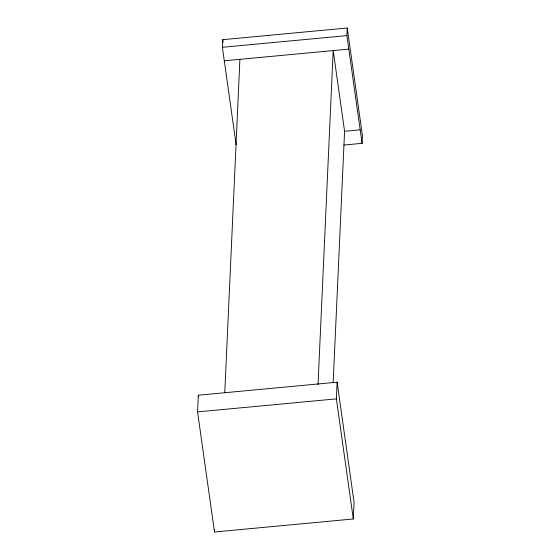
<?xml version="1.0" encoding="UTF-8"?>
<svg xmlns="http://www.w3.org/2000/svg" width="560" height="560" viewBox="0 0 560 560"><rect width="100%" height="100%" fill="white"/><g stroke="black" fill="none" stroke-linecap="round" stroke-linejoin="round"><path stroke-width="0.84" d="M197.561 411.894L198.324 395.206L337.127 382.179L354.06 502.285L353.304 518.973L214.494 532L197.561 411.894L336.371 398.867L337.127 382.179M236.152 144.893L222.39 47.292L222.733 39.683L347.249 28L362.439 135.737L362.089 143.339L343.805 145.054M214.494 532L214.606 529.494M224.77 392.686L239.904 59.332M318.017 384.811L333.193 50.575L344.575 131.299L333.165 382.627M362.089 143.339L346.906 35.609L347.249 28M222.39 47.292L346.906 35.609M224.294 60.795L348.81 49.112M344.575 131.299L360.185 129.836M336.371 398.867L353.304 518.973M222.733 39.683L223.097 42.266M198.324 395.206L198.562 396.914"/></g></svg>
